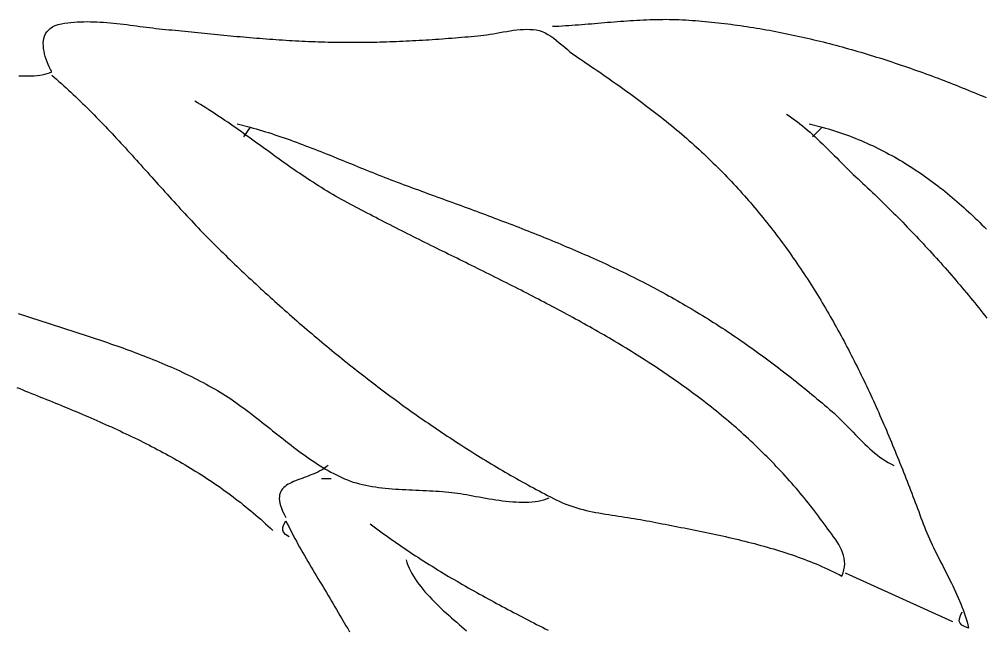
# Model space of a CAD drawing. Header units: millimetres. Extents: x 60 to 2307, y 40 to 1509.
# Drawn here: x 1654.1 to 1951.2, y 867.5 to 1055.1 of the extents above; entities that cross this region are included whole.
import ezdxf

# ---------------------------------------------------------------- set-up
doc = ezdxf.new("R2010")
doc.units = ezdxf.units.MM
doc.layers.add('0_0_0', color=3, linetype='Continuous')

msp = doc.modelspace()

# ---------------------------------------------------------------- linework, layer by layer
at = {"layer": '0_0_0'}
for points in [[(1818, 1053), (1819.0048, 1053.0459), (1820.0085, 1053.0972), (1821.0111, 1053.1534), (1822.0127, 1053.214), (1823.0133, 1053.2788), (1824.013, 1053.3473), (1825.0119, 1053.419), (1826.01, 1053.4937), (1827.0075, 1053.5709), (1828.0043, 1053.6501), (1829.0006, 1053.7311), (1829.9964, 1053.8134), (1830.9919, 1053.8966), (1831.987, 1053.9803), (1832.9818, 1054.0641), (1833.9764, 1054.1476), (1834.9709, 1054.2305), (1835.9654, 1054.3122), (1836.9599, 1054.3925), (1837.9544, 1054.4708), (1838.9492, 1054.5469), (1839.9441, 1054.6203), (1840.9394, 1054.6906), (1841.935, 1054.7575), (1842.9311, 1054.8204), (1843.9277, 1054.8791), (1844.9249, 1054.9331), (1845.9227, 1054.982), (1846.9212, 1055.0255), (1847.9206, 1055.0631), (1848.9208, 1055.0944), (1849.9219, 1055.119), (1850.924, 1055.1365), (1851.9272, 1055.1466), (1852.9316, 1055.1488), (1853.9371, 1055.1428), (1854.944, 1055.1281), (1855.9522, 1055.1043), (1856.9618, 1055.071), (1857.9729, 1055.0279), (1858.9856, 1054.9745), (1860, 1054.9105), (1860.9947, 1054.8399), (1861.9889, 1054.7646), (1862.9827, 1054.6845), (1863.9761, 1054.5997), (1864.9689, 1054.5102), (1865.9613, 1054.4161), (1866.9532, 1054.3173), (1867.9445, 1054.2139), (1868.9354, 1054.1059), (1869.9258, 1053.9934), (1870.9156, 1053.8764), (1871.9049, 1053.755), (1872.8936, 1053.629), (1873.8818, 1053.4987), (1874.8695, 1053.364), (1875.8566, 1053.2249), (1876.8432, 1053.0815), (1877.8291, 1052.9338), (1878.8145, 1052.7818), (1879.7993, 1052.6256), (1880.7835, 1052.4652), (1881.7671, 1052.3007), (1882.7501, 1052.132), (1883.7324, 1051.9591), (1884.7142, 1051.7823), (1885.6953, 1051.6013), (1886.6757, 1051.4164), (1887.6556, 1051.2274), (1888.6347, 1051.0345), (1889.6132, 1050.8377), (1890.5911, 1050.637), (1891.5682, 1050.4325), (1892.5447, 1050.2241), (1893.5205, 1050.0119), (1894.4956, 1049.7959), (1895.4699, 1049.5762), (1896.4436, 1049.3527), (1897.4166, 1049.1257), (1898.3888, 1048.8949), (1899.3603, 1048.6605), (1900.331, 1048.4226), (1901.301, 1048.1811), (1902.2702, 1047.9361), (1903.2387, 1047.6876), (1904.2064, 1047.4356), (1905.1733, 1047.1802), (1906.1394, 1046.9214), (1907.1047, 1046.6592), (1908.0693, 1046.3937), (1909.033, 1046.1248), (1909.9959, 1045.8527), (1910.958, 1045.5774), (1911.9193, 1045.2988), (1912.8797, 1045.017), (1913.8392, 1044.7321), (1914.798, 1044.4441), (1915.7558, 1044.153), (1916.7128, 1043.8588), (1917.6689, 1043.5616), (1918.6242, 1043.2613), (1919.5785, 1042.9581), (1920.532, 1042.652), (1921.4845, 1042.343), (1922.4361, 1042.031), (1923.3869, 1041.7163), (1924.3367, 1041.3987), (1925.2855, 1041.0783), (1926.2334, 1040.7552), (1927.1804, 1040.4293), (1928.1264, 1040.1008), (1929.0715, 1039.7696), (1930.0155, 1039.4358), (1930.9586, 1039.0993), (1931.9008, 1038.7603), (1932.8419, 1038.4188), (1933.782, 1038.0747), (1934.7211, 1037.7282), (1935.6592, 1037.3792), (1936.5963, 1037.0278), (1937.5324, 1036.674), (1938.4674, 1036.3179), (1939.4014, 1035.9594), (1940.3343, 1035.5987), (1941.2662, 1035.2356), (1942.197, 1034.8704), (1943.1267, 1034.5029), (1944.0554, 1034.1333), (1944.9829, 1033.7615), (1945.9094, 1033.3877), (1946.8348, 1033.0117), (1947.759, 1032.6337), (1948.6822, 1032.2537), (1949.6042, 1031.8717), (1950.5251, 1031.4877), (1951.4448, 1031.1019)], [(1653.9344, 1037.8216), (1654.916, 1037.7694), (1655.8776, 1037.7402), (1656.8172, 1037.7352), (1657.7331, 1037.7558), (1658.6236, 1037.8033), (1659.487, 1037.879), (1660.3216, 1037.9842), (1661.1255, 1038.1203), (1661.897, 1038.2886), (1662.6344, 1038.4904), (1663.336, 1038.7271), (1664, 1039), (1663.628, 1039.7323), (1663.2667, 1040.4938), (1662.9218, 1041.279), (1662.5988, 1042.0828), (1662.3035, 1042.8999), (1662.0415, 1043.7252), (1661.8185, 1044.5533), (1661.6401, 1045.3792), (1661.5121, 1046.1975), (1661.44, 1047.003), (1661.4296, 1047.7905), (1661.4865, 1048.5548), (1661.6164, 1049.2907), (1661.8249, 1049.9929), (1662.1178, 1050.6562), (1662.5006, 1051.2754), (1662.9791, 1051.8452), (1663.5589, 1052.3605), (1664.2457, 1052.816), (1665.0451, 1053.2065), (1665.9628, 1053.5268), (1667.0046, 1053.7716), (1667.9648, 1053.9359), (1668.9332, 1054.0747), (1669.909, 1054.189), (1670.8917, 1054.28), (1671.8808, 1054.3489), (1672.8756, 1054.3969), (1673.8758, 1054.425), (1674.8806, 1054.4345), (1675.8895, 1054.4265), (1676.902, 1054.4021), (1677.9176, 1054.3626), (1678.9355, 1054.309), (1679.9554, 1054.2426), (1680.9766, 1054.1645), (1681.9986, 1054.0759), (1683.0208, 1053.9779), (1684.0426, 1053.8716), (1685.0636, 1053.7583), (1686.0831, 1053.639), (1687.1005, 1053.5151), (1688.1154, 1053.3875), (1689.1272, 1053.2575), (1690.1353, 1053.1262), (1691.1391, 1052.9948), (1692.1381, 1052.8644), (1693.1318, 1052.7362), (1694.1195, 1052.6114), (1695.1007, 1052.4911), (1696.0749, 1052.3765), (1697.0415, 1052.2687), (1698, 1052.169), (1698.994, 1052.0694), (1699.9885, 1051.9694), (1700.9834, 1051.8692), (1701.9788, 1051.7688), (1702.9747, 1051.6682), (1703.9709, 1051.5675), (1704.9676, 1051.4668), (1705.9646, 1051.3662), (1706.962, 1051.2658), (1707.9598, 1051.1656), (1708.9579, 1051.0657), (1709.9563, 1050.9661), (1710.9551, 1050.867), (1711.9542, 1050.7685), (1712.9535, 1050.6705), (1713.9531, 1050.5732), (1714.953, 1050.4767), (1715.9532, 1050.381), (1716.9535, 1050.2861), (1717.9541, 1050.1923), (1718.9549, 1050.0994), (1719.9559, 1050.0077), (1720.957, 1049.9172), (1721.9584, 1049.828), (1722.9598, 1049.7401), (1723.9614, 1049.6536), (1724.9632, 1049.5686), (1725.965, 1049.4852), (1726.9669, 1049.4034), (1727.9689, 1049.3234), (1728.971, 1049.2451), (1729.9731, 1049.1686), (1730.9753, 1049.0942), (1731.9774, 1049.0217), (1732.9796, 1048.9513), (1733.9818, 1048.883), (1734.984, 1048.817), (1735.9861, 1048.7534), (1736.9882, 1048.692), (1737.9902, 1048.6332), (1738.9921, 1048.5769), (1739.994, 1048.5231), (1740.9957, 1048.4721), (1741.9973, 1048.4238), (1742.9988, 1048.3784), (1744.0002, 1048.3358), (1745.0014, 1048.2962), (1746.0024, 1048.2597), (1747.0032, 1048.2263), (1748.0039, 1048.1961), (1749.0043, 1048.1692), (1750.0045, 1048.1456), (1751.0044, 1048.1255), (1752.0041, 1048.1088), (1753.0035, 1048.0957), (1754.0026, 1048.0863), (1755.0014, 1048.0806), (1756, 1048.0787), (1756.9874, 1048.0802), (1757.977, 1048.0849), (1758.9685, 1048.0926), (1759.9618, 1048.1034), (1760.9569, 1048.1171), (1761.9536, 1048.1338), (1762.9518, 1048.1534), (1763.9514, 1048.1758), (1764.9523, 1048.2011), (1765.9543, 1048.2292), (1766.9574, 1048.26), (1767.9615, 1048.2935), (1768.9663, 1048.3297), (1769.9719, 1048.3685), (1770.9781, 1048.4099), (1771.9848, 1048.4538), (1772.9918, 1048.5003), (1773.9992, 1048.5492), (1775.0066, 1048.6005), (1776.0142, 1048.6543), (1777.0216, 1048.7104), (1778.0289, 1048.7688), (1779.0358, 1048.8294), (1780.0424, 1048.8923), (1781.0484, 1048.9574), (1782.0539, 1049.0246), (1783.0585, 1049.094), (1784.0623, 1049.1654), (1785.0651, 1049.2389), (1786.0669, 1049.3143), (1787.0674, 1049.3917), (1788.0667, 1049.471), (1789.0645, 1049.5522), (1790.0608, 1049.6352), (1791.0554, 1049.7201), (1792.0483, 1049.8066), (1793.0393, 1049.8949), (1794.0283, 1049.9849), (1795.0152, 1050.0765), (1796, 1050.1697), (1796.9189, 1050.2719), (1797.8661, 1050.402), (1798.8379, 1050.5545), (1799.8308, 1050.7237), (1800.8412, 1050.9039), (1801.8653, 1051.0894), (1802.8996, 1051.2747), (1803.9404, 1051.454), (1804.9842, 1051.6218), (1806.0272, 1051.7723), (1807.0659, 1051.9), (1808.0966, 1051.9992), (1809.1157, 1052.0641), (1810.1196, 1052.0893), (1811.1046, 1052.069), (1812.0672, 1051.9976), (1813.0037, 1051.8694), (1813.9105, 1051.6789), (1814.8327, 1051.3884), (1815.7418, 1050.9937), (1816.6383, 1050.5094), (1817.5225, 1049.9504), (1818.3949, 1049.3314), (1819.256, 1048.6674), (1820.1061, 1047.973), (1820.9456, 1047.2632), (1821.775, 1046.5528), (1822.5947, 1045.8565), (1823.4052, 1045.1891), (1824.2068, 1044.5656), (1825, 1044.0007), (1825.8445, 1043.4321), (1826.6882, 1042.8629), (1827.5309, 1042.293), (1828.3727, 1041.7224), (1829.2135, 1041.1509), (1830.0533, 1040.5785), (1830.892, 1040.005), (1831.7296, 1039.4304), (1832.5661, 1038.8546), (1833.4013, 1038.2775), (1834.2354, 1037.6989), (1835.0682, 1037.1189), (1835.8997, 1036.5373), (1836.7299, 1035.9541), (1837.5588, 1035.3691), (1838.3862, 1034.7822), (1839.2122, 1034.1934), (1840.0368, 1033.6026), (1840.8598, 1033.0096), (1841.6813, 1032.4145), (1842.5012, 1031.817), (1843.3195, 1031.2172), (1844.1362, 1030.6149), (1844.9512, 1030.01), (1845.7644, 1029.4024), (1846.5759, 1028.7922), (1847.3856, 1028.179), (1848.1934, 1027.563), (1848.9994, 1026.9439), (1849.8035, 1026.3217), (1850.6056, 1025.6963), (1851.4057, 1025.0676), (1852.2039, 1024.4356), (1853, 1023.8001), (1853.8077, 1023.149), (1854.6103, 1022.4952), (1855.4076, 1021.8387), (1856.1998, 1021.1793), (1856.9867, 1020.5172), (1857.7686, 1019.8524), (1858.5453, 1019.1848), (1859.317, 1018.5145), (1860.0837, 1017.8415), (1860.8453, 1017.1658), (1861.6019, 1016.4874), (1862.3536, 1015.8063), (1863.1004, 1015.1225), (1863.8423, 1014.4361), (1864.5793, 1013.747), (1865.3115, 1013.0553), (1866.0388, 1012.361), (1866.7614, 1011.6641), (1867.4793, 1010.9645), (1868.1924, 1010.2624), (1868.9009, 1009.5577), (1869.6046, 1008.8504), (1870.3038, 1008.1405), (1870.9983, 1007.4281), (1871.6883, 1006.7132), (1872.3737, 1005.9957), (1873.0547, 1005.2757), (1873.7311, 1004.5532), (1874.4031, 1003.8282), (1875.0706, 1003.1008), (1875.7338, 1002.3708), (1876.3926, 1001.6384), (1877.047, 1000.9035), (1877.6972, 1000.1662), (1878.343, 999.4265), (1878.9847, 998.6843), (1879.6221, 997.9397), (1880.2553, 997.1928), (1880.8843, 996.4434), (1881.5092, 995.6917), (1882.13, 994.9376), (1882.7468, 994.1811), (1883.3595, 993.4223), (1883.9682, 992.6612), (1884.5729, 991.8977), (1885.1736, 991.1319), (1885.7704, 990.3638), (1886.3633, 989.5935), (1886.9524, 988.8208), (1887.5376, 988.0459), (1888.119, 987.2687), (1888.6966, 986.4893), (1889.2704, 985.7077), (1889.8406, 984.9238), (1890.407, 984.1377), (1890.9698, 983.3494), (1891.529, 982.5589), (1892.0845, 981.7662), (1892.6365, 980.9713), (1893.1849, 980.1743), (1893.7298, 979.3751), (1894.2713, 978.5738), (1894.8092, 977.7704), (1895.3438, 976.9648), (1895.8749, 976.1572), (1896.4027, 975.3474), (1896.9271, 974.5356), (1897.4482, 973.7216), (1897.9661, 972.9057), (1898.4806, 972.0876), (1898.992, 971.2675), (1899.5002, 970.4454), (1900.0052, 969.6213), (1900.507, 968.7951), (1901.0058, 967.967), (1901.5015, 967.1369), (1901.9941, 966.3048), (1902.4837, 965.4707), (1902.9703, 964.6347), (1903.454, 963.7967), (1903.9348, 962.9568), (1904.4126, 962.1149), (1904.8876, 961.2712), (1905.3597, 960.4255), (1905.829, 959.578), (1906.2955, 958.7286), (1906.7593, 957.8773), (1907.2203, 957.0241), (1907.6787, 956.1691), (1908.1344, 955.3123), (1908.5874, 954.4536), (1909.0379, 953.5932), (1909.4857, 952.7309), (1909.931, 951.8668), (1910.3738, 951.0009), (1910.8141, 950.1333), (1911.252, 949.2639), (1911.6874, 948.3928), (1912.1204, 947.5199), (1912.551, 946.6453), (1912.9793, 945.7689), (1913.4053, 944.8909), (1913.829, 944.0111), (1914.2504, 943.1297), (1914.6696, 942.2466), (1915.0866, 941.3619), (1915.5015, 940.4754), (1915.9142, 939.5874), (1916.3248, 938.6977), (1916.7333, 937.8064), (1917.1398, 936.9135), (1917.5442, 936.0189), (1917.9467, 935.1228), (1918.3471, 934.2251), (1918.7457, 933.3259), (1919.1423, 932.4251), (1919.5371, 931.5227), (1919.93, 930.6188), (1920.3212, 929.7134), (1920.7105, 928.8065), (1921.0981, 927.898), (1921.4839, 926.9881), (1921.868, 926.0767), (1922.2505, 925.1638), (1922.6313, 924.2495), (1923.0106, 923.3337), (1923.3882, 922.4165), (1923.7643, 921.4978), (1924.1389, 920.5778), (1924.5119, 919.6563), (1924.8835, 918.7334), (1925.2537, 917.8092), (1925.6225, 916.8835), (1925.9899, 915.9566), (1926.3559, 915.0282), (1926.7206, 914.0986), (1927.084, 913.1676), (1927.4462, 912.2352), (1927.8072, 911.3016), (1928.1669, 910.3667), (1928.5255, 909.4305), (1928.8829, 908.493), (1929.2392, 907.5542), (1929.5945, 906.6142), (1929.9487, 905.673), (1930.3018, 904.7305), (1930.654, 903.7868), (1931.0052, 902.8419), (1931.3554, 901.8957), (1931.7048, 900.9484), (1932.0533, 900), (1932.3971, 899.0866), (1932.7574, 898.1745), (1933.1331, 897.2637), (1933.5228, 896.3538), (1933.9255, 895.4449), (1934.3398, 894.5367), (1934.7646, 893.6293), (1935.1986, 892.7224), (1935.6407, 891.8159), (1936.0896, 890.9098), (1936.5441, 890.0038), (1937.0031, 889.0979), (1937.4653, 888.192), (1937.9295, 887.2859), (1938.3944, 886.3794), (1938.859, 885.4726), (1939.322, 884.5652), (1939.7821, 883.6571), (1940.2382, 882.7483), (1940.689, 881.8385), (1941.1334, 880.9277), (1941.5701, 880.0158), (1941.998, 879.1026), (1942.4157, 878.188), (1942.8222, 877.2718), (1943.2161, 876.354), (1943.5964, 875.4345), (1943.9618, 874.5131), (1944.311, 873.5896), (1944.6429, 872.6641), (1944.9562, 871.7362), (1945.2498, 870.806), (1945.5224, 869.8733), (1945.7729, 868.938), (1946, 868), (1944.7827, 868.4507), (1943.918, 868.9223), (1943.3807, 869.4549), (1943.1454, 870.0888), (1943.187, 870.8641), (1943.4803, 871.8211), (1944, 873)], [(1664, 1038), (1664.7489, 1037.3587), (1665.4944, 1036.7125), (1666.2366, 1036.0614), (1666.9757, 1035.4056), (1667.7115, 1034.7451), (1668.4443, 1034.0802), (1669.1741, 1033.4108), (1669.901, 1032.7372), (1670.625, 1032.0594), (1671.3463, 1031.3776), (1672.0649, 1030.6919), (1672.7809, 1030.0024), (1673.4944, 1029.3091), (1674.2054, 1028.6123), (1674.914, 1027.9121), (1675.6204, 1027.2085), (1676.3245, 1026.5017), (1677.0264, 1025.7918), (1677.7263, 1025.079), (1678.4242, 1024.3632), (1679.1202, 1023.6447), (1679.8144, 1022.9236), (1680.5068, 1022.2), (1681.1975, 1021.4739), (1681.8866, 1020.7456), (1682.5742, 1020.0151), (1683.2603, 1019.2826), (1683.9451, 1018.5482), (1684.6285, 1017.8119), (1685.3108, 1017.0739), (1685.9919, 1016.3344), (1686.6719, 1015.5934), (1687.351, 1014.8511), (1688.0291, 1014.1075), (1688.7064, 1013.3629), (1689.3829, 1012.6172), (1690.0588, 1011.8707), (1690.7341, 1011.1234), (1691.4088, 1010.3755), (1692.0831, 1009.6271), (1692.757, 1008.8782), (1693.4306, 1008.1291), (1694.104, 1007.3798), (1694.7773, 1006.6305), (1695.4505, 1005.8812), (1696.1237, 1005.1321), (1696.797, 1004.3833), (1697.4705, 1003.6349), (1698.1442, 1002.887), (1698.8183, 1002.1398), (1699.4927, 1001.3934), (1700.1677, 1000.6479), (1700.8431, 999.9033), (1701.5192, 999.1599), (1702.1961, 998.4177), (1702.8737, 997.6769), (1703.5521, 996.9375), (1704.2315, 996.1998), (1704.912, 995.4637), (1705.5935, 994.7295), (1706.2762, 993.9972), (1706.9601, 993.2669), (1707.6454, 992.5389), (1708.332, 991.8131), (1709.0202, 991.0898), (1709.7099, 990.3689), (1710.4012, 989.6507), (1711.0943, 988.9353), (1711.7891, 988.2228), (1712.4858, 987.5132), (1713.1844, 986.8068), (1713.8851, 986.1036), (1714.5878, 985.4037), (1715.2928, 984.7074), (1716, 984.0146), (1716.706, 983.3269), (1717.4138, 982.64), (1718.1232, 981.9537), (1718.8343, 981.2681), (1719.547, 980.5833), (1720.2614, 979.8992), (1720.9775, 979.2159), (1721.6952, 978.5334), (1722.4145, 977.8517), (1723.1355, 977.1707), (1723.8581, 976.4907), (1724.5823, 975.8115), (1725.3081, 975.1331), (1726.0356, 974.4557), (1726.7646, 973.7792), (1727.4953, 973.1036), (1728.2276, 972.429), (1728.9614, 971.7553), (1729.6969, 971.0827), (1730.4339, 970.411), (1731.1726, 969.7404), (1731.9127, 969.0708), (1732.6545, 968.4023), (1733.3978, 967.7349), (1734.1427, 967.0685), (1734.8892, 966.4033), (1735.6372, 965.7393), (1736.3867, 965.0764), (1737.1378, 964.4146), (1737.8904, 963.7541), (1738.6445, 963.0948), (1739.4002, 962.4367), (1740.1574, 961.7799), (1740.9161, 961.1243), (1741.6763, 960.47), (1742.438, 959.8171), (1743.2012, 959.1654), (1743.9659, 958.5152), (1744.7321, 957.8662), (1745.4998, 957.2187), (1746.269, 956.5726), (1747.0396, 955.9278), (1747.8118, 955.2846), (1748.5853, 954.6428), (1749.3604, 954.0024), (1750.1369, 953.3636), (1750.9148, 952.7262), (1751.6942, 952.0904), (1752.4751, 951.4562), (1753.2573, 950.8235), (1754.041, 950.1924), (1754.8262, 949.563), (1755.6127, 948.9351), (1756.4007, 948.3089), (1757.19, 947.6844), (1757.9808, 947.0615), (1758.773, 946.4404), (1759.5666, 945.8209), (1760.3615, 945.2033), (1761.1579, 944.5873), (1761.9556, 943.9732), (1762.7547, 943.3608), (1763.5552, 942.7503), (1764.3571, 942.1415), (1765.1603, 941.5347), (1765.9648, 940.9297), (1766.7708, 940.3266), (1767.578, 939.7254), (1768.3866, 939.1261), (1769.1966, 938.5288), (1770.0078, 937.9334), (1770.8204, 937.3401), (1771.6344, 936.7487), (1772.4496, 936.1593), (1773.2661, 935.572), (1774.084, 934.9867), (1774.9031, 934.4036), (1775.7236, 933.8225), (1776.5453, 933.2435), (1777.3684, 932.6667), (1778.1927, 932.092), (1779.0183, 931.5194), (1779.8451, 930.9491), (1780.6733, 930.381), (1781.5027, 929.8151), (1782.3333, 929.2514), (1783.1652, 928.69), (1783.9984, 928.1309), (1784.8327, 927.5741), (1785.6684, 927.0196), (1786.5052, 926.4675), (1787.3433, 925.9177), (1788.1826, 925.3703), (1789.0231, 924.8253), (1789.8649, 924.2826), (1790.7078, 923.7425), (1791.552, 923.2047), (1792.3973, 922.6695), (1793.2438, 922.1367), (1794.0916, 921.6065), (1794.9405, 921.0787), (1795.7905, 920.5535), (1796.6418, 920.0309), (1797.4942, 919.5108), (1798.3478, 918.9934), (1799.2025, 918.4786), (1800.0584, 917.9664), (1800.9155, 917.4568), (1801.7737, 916.95), (1802.633, 916.4458), (1803.4934, 915.9444), (1804.355, 915.4456), (1805.2177, 914.9497), (1806.0815, 914.4565), (1806.9465, 913.9661), (1807.8125, 913.4785), (1808.6797, 912.9937), (1809.5479, 912.5117), (1810.4173, 912.0327), (1811.2877, 911.5565), (1812.1592, 911.0832), (1813.0318, 910.6128), (1813.9054, 910.1454), (1814.7802, 909.6809), (1815.656, 909.2194), (1816.5328, 908.7608), (1817.4107, 908.3053), (1818.2897, 907.8529), (1819.1697, 907.4035), (1820.037, 906.9796), (1820.919, 906.5817), (1821.8149, 906.2086), (1822.7236, 905.859), (1823.6443, 905.5315), (1824.5761, 905.2249), (1825.5181, 904.9379), (1826.4694, 904.6693), (1827.4291, 904.4177), (1828.3963, 904.182), (1829.37, 903.9607), (1830.3495, 903.7526), (1831.3338, 903.5565), (1832.3219, 903.371), (1833.3131, 903.195), (1834.3063, 903.027), (1835.3008, 902.8659), (1836.2955, 902.7103), (1837.2897, 902.559), (1838.2823, 902.4106), (1839.2726, 902.264), (1840.2595, 902.1178), (1841.2422, 901.9708), (1842.2198, 901.8216), (1843.1915, 901.6691), (1844.1562, 901.5118), (1845.1131, 901.3486), (1846.0613, 901.1781), (1847, 900.9992), (1847.9367, 900.8153), (1848.8777, 900.6315), (1849.8227, 900.4477), (1850.7716, 900.2636), (1851.7241, 900.0791), (1852.6802, 899.8941), (1853.6395, 899.7085), (1854.602, 899.522), (1855.5674, 899.3347), (1856.5356, 899.1462), (1857.5064, 898.9566), (1858.4796, 898.7657), (1859.4549, 898.5732), (1860.4323, 898.3791), (1861.4116, 898.1833), (1862.3925, 897.9856), (1863.3749, 897.7858), (1864.3585, 897.5839), (1865.3433, 897.3797), (1866.3291, 897.173), (1867.3156, 896.9637), (1868.3026, 896.7517), (1869.29, 896.5368), (1870.2776, 896.3189), (1871.2653, 896.0979), (1872.2528, 895.8736), (1873.2399, 895.6458), (1874.2265, 895.4145), (1875.2123, 895.1796), (1876.1973, 894.9407), (1877.1812, 894.6979), (1878.1638, 894.451), (1879.145, 894.1998), (1880.1246, 893.9443), (1881.1023, 893.6842), (1882.0781, 893.4194), (1883.0516, 893.1499), (1884.0228, 892.8754), (1884.9915, 892.5958), (1885.9574, 892.3109), (1886.9204, 892.0208), (1887.8804, 891.7251), (1888.837, 891.4238), (1889.7902, 891.1167), (1890.7397, 890.8037), (1891.6854, 890.4846), (1892.6271, 890.1593), (1893.5647, 889.8278), (1894.4978, 889.4897), (1895.4264, 889.145), (1896.3502, 888.7936), (1897.2691, 888.4353), (1898.183, 888.07), (1899.0915, 887.6975), (1899.9945, 887.3177), (1900.8919, 886.9305), (1901.7835, 886.5357), (1902.669, 886.1332), (1903.5483, 885.7228), (1904.4213, 885.3044), (1905.2877, 884.8779), (1906.1473, 884.4431), (1907, 884), (1907.3976, 884.9511), (1907.6748, 885.8849), (1907.8396, 886.8022), (1907.8996, 887.7041), (1907.8627, 888.5913), (1907.7369, 889.4649), (1907.5299, 890.3257), (1907.2496, 891.1748), (1906.9038, 892.0129), (1906.5004, 892.8412), (1906.0472, 893.6603), (1905.5521, 894.4714), (1905.023, 895.2753), (1904.4675, 896.073), (1903.8937, 896.8653), (1903.3094, 897.6532), (1902.7223, 898.4377), (1902.1404, 899.2196), (1901.5716, 900), (1900.9865, 900.8095), (1900.3961, 901.6156), (1899.8003, 902.4182), (1899.1994, 903.2173), (1898.5933, 904.0129), (1897.9821, 904.805), (1897.3658, 905.5935), (1896.7445, 906.3784), (1896.1183, 907.1598), (1895.4872, 907.9376), (1894.8513, 908.7117), (1894.2106, 909.4822), (1893.5652, 910.249), (1892.9151, 911.0122), (1892.2605, 911.7717), (1891.6013, 912.5274), (1890.9376, 913.2794), (1890.2695, 914.0277), (1889.597, 914.7722), (1888.9203, 915.513), (1888.2392, 916.2499), (1887.554, 916.983), (1886.8647, 917.7123), (1886.1712, 918.4377), (1885.4738, 919.1592), (1884.7723, 919.8769), (1884.067, 920.5906), (1883.3578, 921.3004), (1882.6449, 922.0063), (1881.9282, 922.7082), (1881.2078, 923.4061), (1880.4838, 924.1), (1879.7562, 924.7899), (1879.0252, 925.4758), (1878.2906, 926.1576), (1877.5527, 926.8354), (1876.8115, 927.509), (1876.067, 928.1786), (1875.3193, 928.844), (1874.5684, 929.5053), (1873.8144, 930.1624), (1873.0574, 930.8153), (1872.2974, 931.4641), (1871.5344, 932.1086), (1870.7686, 932.7489), (1870, 933.385), (1869.2248, 934.02), (1868.4471, 934.651), (1867.6668, 935.2781), (1866.8839, 935.9013), (1866.0986, 936.5206), (1865.3108, 937.136), (1864.5205, 937.7477), (1863.7278, 938.3556), (1862.9326, 938.9598), (1862.1352, 939.5604), (1861.3353, 940.1573), (1860.5332, 940.7507), (1859.7288, 941.3405), (1858.9221, 941.9269), (1858.1132, 942.5097), (1857.3021, 943.0892), (1856.4888, 943.6653), (1855.6733, 944.2381), (1854.8558, 944.8076), (1854.0361, 945.3738), (1853.2144, 945.9369), (1852.3907, 946.4968), (1851.565, 947.0535), (1850.7372, 947.6072), (1849.9076, 948.1579), (1849.076, 948.7056), (1848.2425, 949.2503), (1847.4071, 949.7921), (1846.5699, 950.3311), (1845.7309, 950.8672), (1844.8901, 951.4005), (1844.0476, 951.9311), (1843.2033, 952.4591), (1842.3574, 952.9843), (1841.5097, 953.507), (1840.6605, 954.027), (1839.8096, 954.5446), (1838.9571, 955.0596), (1838.1031, 955.5723), (1837.2475, 956.0825), (1836.3905, 956.5903), (1835.5319, 957.0958), (1834.6719, 957.5991), (1833.8105, 958.1001), (1832.9477, 958.5989), (1832.0836, 959.0956), (1831.2181, 959.5902), (1830.3513, 960.0827), (1829.4833, 960.5731), (1828.614, 961.0616), (1827.7434, 961.5482), (1826.8717, 962.0328), (1825.9988, 962.5156), (1825.1248, 962.9966), (1824.2496, 963.4758), (1823.3734, 963.9532), (1822.4961, 964.429), (1821.6178, 964.9031), (1820.7385, 965.3757), (1819.8583, 965.8466), (1818.9771, 966.3161), (1818.0949, 966.784), (1817.2119, 967.2505), (1816.3281, 967.7157), (1815.4434, 968.1794), (1814.5579, 968.6419), (1813.6716, 969.1031), (1812.7846, 969.563), (1811.8969, 970.0218), (1811.0085, 970.4794), (1810.1194, 970.936), (1809.2297, 971.3914), (1808.3394, 971.8459), (1807.4485, 972.2994), (1806.5571, 972.7519), (1805.6651, 973.2035), (1804.7726, 973.6543), (1803.8797, 974.1043), (1802.9864, 974.5535), (1802.0926, 975.002), (1801.1985, 975.4499), (1800.304, 975.897), (1799.4092, 976.3436), (1798.5141, 976.7896), (1797.6187, 977.2351), (1796.7231, 977.6802), (1795.8272, 978.1248), (1794.9312, 978.569), (1794.035, 979.0128), (1793.1387, 979.4564), (1792.2423, 979.8997), (1791.3458, 980.3428), (1790.4493, 980.7857), (1789.5528, 981.2284), (1788.6563, 981.6711), (1787.7598, 982.1137), (1786.8634, 982.5563), (1785.967, 982.999), (1785.0708, 983.4417), (1784.1748, 983.8845), (1783.2789, 984.3275), (1782.3833, 984.7707), (1781.4879, 985.2141), (1780.5927, 985.6578), (1779.6979, 986.1018), (1778.8033, 986.5462), (1777.9091, 986.991), (1777.0153, 987.4363), (1776.1219, 987.882), (1775.2289, 988.3283), (1774.3364, 988.7751), (1773.4444, 989.2226), (1772.5528, 989.6708), (1771.6619, 990.1196), (1770.7715, 990.5692), (1769.8817, 991.0196), (1768.9925, 991.4707), (1768.104, 991.9228), (1767.2162, 992.3758), (1766.329, 992.8297), (1765.4427, 993.2847), (1764.5571, 993.7406), (1763.6723, 994.1977), (1762.7883, 994.6559), (1761.9051, 995.1152), (1761.0229, 995.5757), (1760.1415, 996.0375), (1759.2611, 996.5006), (1758.3817, 996.965), (1757.5032, 997.4308), (1756.6258, 997.898), (1755.7494, 998.3667), (1754.8741, 998.8368), (1754, 999.3086), (1753.0986, 999.8009), (1752.2032, 1000.2997), (1751.3135, 1000.8046), (1750.4293, 1001.3155), (1749.5504, 1001.832), (1748.6766, 1002.3541), (1747.8077, 1002.8815), (1746.9436, 1003.4139), (1746.0839, 1003.9511), (1745.2286, 1004.493), (1744.3774, 1005.0392), (1743.5301, 1005.5895), (1742.6866, 1006.1438), (1741.8465, 1006.7018), (1741.0098, 1007.2633), (1740.1763, 1007.828), (1739.3456, 1008.3958), (1738.5177, 1008.9663), (1737.6923, 1009.5395), (1736.8693, 1010.115), (1736.0484, 1010.6926), (1735.2295, 1011.2721), (1734.4123, 1011.8534), (1733.5966, 1012.436), (1732.7823, 1013.02), (1731.9692, 1013.6049), (1731.157, 1014.1906), (1730.3456, 1014.7769), (1729.5347, 1015.3635), (1728.7242, 1015.9503), (1727.9138, 1016.5369), (1727.1035, 1017.1232), (1726.2928, 1017.7089), (1725.4818, 1018.2939), (1724.6701, 1018.8778), (1723.8576, 1019.4605), (1723.0441, 1020.0418), (1722.2293, 1020.6214), (1721.4132, 1021.199), (1720.5954, 1021.7746), (1719.7758, 1022.3478), (1718.9542, 1022.9184), (1718.1303, 1023.4862), (1717.3041, 1024.051), (1716.4753, 1024.6126), (1715.6436, 1025.1706), (1714.809, 1025.725), (1713.9711, 1026.2755), (1713.1299, 1026.8218), (1712.285, 1027.3637), (1711.4364, 1027.901), (1710.5838, 1028.4336), (1709.7269, 1028.961), (1708.8657, 1029.4832), (1708, 1030)], [(1890, 1026), (1890.838, 1025.4496), (1891.6664, 1024.8798), (1892.4856, 1024.2917), (1893.296, 1023.6863), (1894.0982, 1023.0648), (1894.8924, 1022.4281), (1895.6792, 1021.7774), (1896.459, 1021.1138), (1897.2322, 1020.4382), (1897.9994, 1019.7519), (1898.7608, 1019.0558), (1899.5171, 1018.351), (1900.2685, 1017.6387), (1901.0156, 1016.9199), (1901.7588, 1016.1957), (1902.4985, 1015.467), (1903.2351, 1014.7352), (1903.9692, 1014.0011), (1904.7012, 1013.2659), (1905.4314, 1012.5306), (1906.1604, 1011.7964), (1906.8886, 1011.0643), (1907.6164, 1010.3353), (1908.3443, 1009.6106), (1909.0726, 1008.8913), (1909.8019, 1008.1783), (1910.5326, 1007.4728), (1911.2652, 1006.7759), (1912, 1006.0887), (1912.7393, 1005.4018), (1913.4768, 1004.7133), (1914.2126, 1004.023), (1914.9465, 1003.3309), (1915.6787, 1002.6371), (1916.409, 1001.9415), (1917.1375, 1001.2442), (1917.8642, 1000.5451), (1918.589, 999.8442), (1919.312, 999.1416), (1920.0331, 998.4372), (1920.7523, 997.731), (1921.4697, 997.023), (1922.1851, 996.3132), (1922.8987, 995.6017), (1923.6103, 994.8884), (1924.3201, 994.1732), (1925.0279, 993.4563), (1925.7337, 992.7376), (1926.4376, 992.0171), (1927.1396, 991.2947), (1927.8395, 990.5706), (1928.5375, 989.8446), (1929.2336, 989.1169), (1929.9276, 988.3873), (1930.6196, 987.6558), (1931.3096, 986.9226), (1931.9975, 986.1875), (1932.6835, 985.4506), (1933.3673, 984.7118), (1934.0492, 983.9713), (1934.7289, 983.2288), (1935.4066, 982.4845), (1936.0822, 981.7384), (1936.7558, 980.9904), (1937.4272, 980.2406), (1938.0965, 979.4889), (1938.7637, 978.7353), (1939.4287, 977.9799), (1940.0916, 977.2226), (1940.7524, 976.4634), (1941.411, 975.7024), (1942.0674, 974.9394), (1942.7217, 974.1746), (1943.3737, 973.4079), (1944.0236, 972.6393), (1944.6713, 971.8688), (1945.3167, 971.0965), (1945.9599, 970.3222), (1946.6009, 969.546), (1947.2396, 968.7679), (1947.8761, 967.9879), (1948.5103, 967.206), (1949.1423, 966.4222), (1949.7719, 965.6364), (1950.3993, 964.8488), (1951.0244, 964.0592), (1951.6471, 963.2676)], [(1721, 1023), (1725, 1022), (1723, 1019)], [(1897, 1023), (1901, 1022), (1898, 1019)], [(1725, 1022), (1725.9542, 1021.7351), (1726.9078, 1021.4629), (1727.8607, 1021.1837), (1728.813, 1020.8975), (1729.7646, 1020.6048), (1730.7156, 1020.3056), (1731.666, 1020.0003), (1732.6157, 1019.689), (1733.5649, 1019.3721), (1734.5134, 1019.0498), (1735.4614, 1018.7222), (1736.4088, 1018.3896), (1737.3556, 1018.0523), (1738.3018, 1017.7105), (1739.2475, 1017.3645), (1740.1926, 1017.0144), (1741.1373, 1016.6605), (1742.0813, 1016.303), (1743.0249, 1015.9422), (1743.968, 1015.5784), (1744.9105, 1015.2116), (1745.8526, 1014.8423), (1746.7942, 1014.4706), (1747.7353, 1014.0967), (1748.676, 1013.7209), (1749.6162, 1013.3435), (1750.5559, 1012.9646), (1751.4952, 1012.5845), (1752.4341, 1012.2034), (1753.3726, 1011.8216), (1754.3107, 1011.4393), (1755.2483, 1011.0568), (1756.1856, 1010.6742), (1757.1225, 1010.2919), (1758.059, 1009.91), (1758.9952, 1009.5288), (1759.931, 1009.1485), (1760.8664, 1008.7693), (1761.8016, 1008.3916), (1762.7363, 1008.0155), (1763.6708, 1007.6412), (1764.605, 1007.2691), (1765.5388, 1006.8993), (1766.4724, 1006.532), (1767.4057, 1006.1676), (1768.3387, 1005.8062), (1769.2714, 1005.4481), (1770.2039, 1005.0935), (1771.1362, 1004.7426), (1772.0682, 1004.3958), (1773, 1004.0532), (1773.9427, 1003.7088), (1774.8852, 1003.3649), (1775.8274, 1003.0212), (1776.7695, 1002.6778), (1777.7113, 1002.3347), (1778.6528, 1001.9917), (1779.594, 1001.6489), (1780.535, 1001.3061), (1781.4757, 1000.9635), (1782.416, 1000.6208), (1783.356, 1000.278), (1784.2957, 999.9352), (1785.235, 999.5922), (1786.174, 999.2491), (1787.1126, 998.9057), (1788.0508, 998.5621), (1788.9886, 998.2181), (1789.9259, 997.8738), (1790.8629, 997.5291), (1791.7994, 997.1839), (1792.7354, 996.8382), (1793.671, 996.492), (1794.606, 996.1452), (1795.5406, 995.7978), (1796.4747, 995.4497), (1797.4083, 995.1008), (1798.3413, 994.7512), (1799.2738, 994.4008), (1800.2057, 994.0496), (1801.1371, 993.6974), (1802.0678, 993.3443), (1802.998, 992.9902), (1803.9276, 992.635), (1804.8565, 992.2788), (1805.7848, 991.9214), (1806.7125, 991.5629), (1807.6394, 991.2031), (1808.5658, 990.8421), (1809.4914, 990.4797), (1810.4163, 990.1161), (1811.3405, 989.751), (1812.264, 989.3844), (1813.1867, 989.0164), (1814.1087, 988.6469), (1815.03, 988.2757), (1815.9504, 987.9029), (1816.8701, 987.5285), (1817.7889, 987.1524), (1818.707, 986.7744), (1819.6242, 986.3947), (1820.5405, 986.0131), (1821.456, 985.6297), (1822.3707, 985.2443), (1823.2845, 984.8569), (1824.1973, 984.4674), (1825.1093, 984.0759), (1826.0203, 983.6823), (1826.9304, 983.2865), (1827.8396, 982.8885), (1828.7478, 982.4882), (1829.655, 982.0856), (1830.5613, 981.6807), (1831.4665, 981.2734), (1832.3708, 980.8636), (1833.274, 980.4513), (1834.1762, 980.0366), (1835.0773, 979.6192), (1835.9774, 979.1993), (1836.8764, 978.7766), (1837.7743, 978.3513), (1838.6711, 977.9232), (1839.5668, 977.4923), (1840.4613, 977.0585), (1841.3548, 976.6219), (1842.2471, 976.1823), (1843.1382, 975.7398), (1844.0281, 975.2942), (1844.9169, 974.8455), (1845.8044, 974.3938), (1846.6907, 973.9388), (1847.5758, 973.4807), (1848.4597, 973.0193), (1849.3423, 972.5546), (1850.2236, 972.0866), (1851.1037, 971.6151), (1851.9825, 971.1403), (1852.8599, 970.662), (1853.7361, 970.1801), (1854.6109, 969.6947), (1855.4843, 969.2056), (1856.3564, 968.7129), (1857.2272, 968.2165), (1858.0965, 967.7164), (1858.9645, 967.2124), (1859.831, 966.7046), (1860.6961, 966.193), (1861.5598, 965.6774), (1862.422, 965.1578), (1863.2828, 964.6342), (1864.1421, 964.1065), (1865, 963.5748), (1865.8616, 963.0358), (1866.7208, 962.4938), (1867.5778, 961.9488), (1868.4324, 961.4007), (1869.2847, 960.8497), (1870.1348, 960.2956), (1870.9826, 959.7387), (1871.8281, 959.1787), (1872.6714, 958.6158), (1873.5126, 958.0501), (1874.3515, 957.4814), (1875.1882, 956.9099), (1876.0228, 956.3355), (1876.8552, 955.7583), (1877.6855, 955.1782), (1878.5137, 954.5954), (1879.3398, 954.0098), (1880.1638, 953.4214), (1880.9858, 952.8302), (1881.8057, 952.2364), (1882.6236, 951.6398), (1883.4394, 951.0406), (1884.2533, 950.4386), (1885.0652, 949.8341), (1885.8751, 949.2268), (1886.6831, 948.617), (1887.4892, 948.0045), (1888.2933, 947.3895), (1889.0955, 946.7719), (1889.8959, 946.1518), (1890.6944, 945.5291), (1891.4911, 944.904), (1892.2859, 944.2763), (1893.0789, 943.6462), (1893.8701, 943.0136), (1894.6595, 942.3786), (1895.4472, 941.7411), (1896.2331, 941.1013), (1897.0173, 940.459), (1897.7998, 939.8145), (1898.5806, 939.1675), (1899.3597, 938.5182), (1900.1371, 937.8667), (1900.9129, 937.2128), (1901.6871, 936.5566), (1902.4596, 935.8982), (1903.2306, 935.2376), (1904, 934.5748), (1904.7418, 933.9194), (1905.4758, 933.2442), (1906.2032, 932.5516), (1906.9252, 931.8441), (1907.643, 931.1244), (1908.3579, 930.3947), (1909.071, 929.6578), (1909.7837, 928.916), (1910.497, 928.1719), (1911.2123, 927.428), (1911.9307, 926.6869), (1912.6534, 925.9509), (1913.3817, 925.2227), (1914.1169, 924.5047), (1914.86, 923.7995), (1915.6124, 923.1095), (1916.3752, 922.4372), (1917.1497, 921.7853), (1917.937, 921.1561), (1918.7385, 920.5522), (1919.5553, 919.9761), (1920.3886, 919.4304), (1921.2397, 918.9174), (1922.1097, 918.4398), (1923, 918)], [(1901, 1022), (1901.9502, 1021.7347), (1902.8948, 1021.4605), (1903.8339, 1021.1772), (1904.7674, 1020.885), (1905.6955, 1020.584), (1906.6182, 1020.2743), (1907.5354, 1019.9559), (1908.4473, 1019.6289), (1909.3538, 1019.2933), (1910.2551, 1018.9494), (1911.1511, 1018.597), (1912.042, 1018.2364), (1912.9276, 1017.8675), (1913.8081, 1017.4906), (1914.6836, 1017.1055), (1915.5539, 1016.7125), (1916.4193, 1016.3116), (1917.2796, 1015.9029), (1918.1351, 1015.4864), (1918.9856, 1015.0622), (1919.8312, 1014.6304), (1920.6721, 1014.1912), (1921.5081, 1013.7444), (1922.3394, 1013.2904), (1923.1659, 1012.829), (1923.9878, 1012.3604), (1924.8051, 1011.8847), (1925.6178, 1011.4019), (1926.4258, 1010.9122), (1927.2294, 1010.4155), (1928.0285, 1009.912), (1928.8232, 1009.4018), (1929.6134, 1008.8849), (1930.3993, 1008.3614), (1931.1808, 1007.8314), (1931.958, 1007.2949), (1932.731, 1006.7521), (1933.4998, 1006.203), (1934.2643, 1005.6477), (1935.0248, 1005.0862), (1935.7811, 1004.5187), (1936.5334, 1003.9452), (1937.2816, 1003.3658), (1938.0259, 1002.7806), (1938.7662, 1002.1897), (1939.5026, 1001.5931), (1940.2351, 1000.9908), (1940.9638, 1000.3831), (1941.6887, 999.7699), (1942.4098, 999.1514), (1943.1272, 998.5275), (1943.8409, 997.8985), (1944.551, 997.2643), (1945.2574, 996.6251), (1945.9603, 995.9809), (1946.6597, 995.3318), (1947.3555, 994.6779), (1948.0479, 994.0192), (1948.7369, 993.3559), (1949.4225, 992.6879), (1950.1048, 992.0155), (1950.7837, 991.3386), (1951.4594, 990.6574)], [(1653.6984, 964.7193), (1654.649, 964.3995), (1655.5997, 964.0819), (1656.5506, 963.7663), (1657.5016, 963.4525), (1658.4526, 963.1404), (1659.4036, 962.8298), (1660.3545, 962.5206), (1661.3054, 962.2126), (1662.2561, 961.9057), (1663.2067, 961.5996), (1664.1571, 961.2942), (1665.1073, 960.9895), (1666.0572, 960.6851), (1667.0067, 960.381), (1667.956, 960.077), (1668.9048, 959.773), (1669.8532, 959.4687), (1670.8012, 959.164), (1671.7486, 958.8588), (1672.6955, 958.5529), (1673.6418, 958.2462), (1674.5875, 957.9384), (1675.5326, 957.6295), (1676.4769, 957.3192), (1677.4205, 957.0075), (1678.3633, 956.6941), (1679.3054, 956.3789), (1680.2465, 956.0617), (1681.1868, 955.7424), (1682.1262, 955.4209), (1683.0645, 955.0969), (1684.0019, 954.7702), (1684.9383, 954.4409), (1685.8735, 954.1086), (1686.8077, 953.7733), (1687.7406, 953.4347), (1688.6724, 953.0927), (1689.603, 952.7472), (1690.5322, 952.3979), (1691.4602, 952.0448), (1692.3868, 951.6877), (1693.312, 951.3264), (1694.2358, 950.9608), (1695.1581, 950.5906), (1696.0789, 950.2158), (1696.9982, 949.8362), (1697.9159, 949.4516), (1698.8319, 949.0619), (1699.7463, 948.6669), (1700.659, 948.2664), (1701.57, 947.8603), (1702.4792, 947.4485), (1703.3866, 947.0307), (1704.2921, 946.6069), (1705.1958, 946.1768), (1706.0975, 945.7403), (1706.9972, 945.2972), (1707.8949, 944.8474), (1708.7906, 944.3908), (1709.6842, 943.9271), (1710.5757, 943.4562), (1711.465, 942.978), (1712.3522, 942.4922), (1713.237, 941.9988), (1714.1197, 941.4976), (1715, 940.9884), (1715.814, 940.505), (1716.6268, 940.0065), (1717.4386, 939.4937), (1718.2494, 938.9674), (1719.0593, 938.4284), (1719.8683, 937.8772), (1720.6765, 937.3148), (1721.4841, 936.7419), (1722.291, 936.1592), (1723.0974, 935.5676), (1723.9033, 934.9676), (1724.7088, 934.3602), (1725.514, 933.746), (1726.319, 933.1258), (1727.1238, 932.5005), (1727.9285, 931.8706), (1728.7332, 931.237), (1729.538, 930.6005), (1730.3429, 929.9618), (1731.148, 929.3216), (1731.9535, 928.6807), (1732.7593, 928.0399), (1733.5655, 927.3999), (1734.3723, 926.7615), (1735.1796, 926.1254), (1735.9877, 925.4924), (1736.7964, 924.8632), (1737.6061, 924.2387), (1738.4166, 923.6195), (1739.2281, 923.0064), (1740.0406, 922.4002), (1740.8543, 921.8016), (1741.6692, 921.2114), (1742.4854, 920.6303), (1743.3029, 920.0591), (1744.1219, 919.4986), (1744.9424, 918.9495), (1745.7644, 918.4125), (1746.5882, 917.8885), (1747.4137, 917.3781), (1748.241, 916.8822), (1749.0702, 916.4014), (1749.9013, 915.9366), (1750.7345, 915.4885), (1751.5699, 915.0578), (1752.4074, 914.6453), (1753.2472, 914.2518), (1754.0894, 913.8781), (1754.9645, 913.519), (1755.8583, 913.1876), (1756.7695, 912.8825), (1757.6971, 912.6024), (1758.6402, 912.3462), (1759.5976, 912.1124), (1760.5684, 911.9), (1761.5514, 911.7075), (1762.5456, 911.5338), (1763.5501, 911.3775), (1764.5637, 911.2374), (1765.5854, 911.1123), (1766.6141, 911.0008), (1767.6489, 910.9018), (1768.6886, 910.8138), (1769.7322, 910.7358), (1770.7788, 910.6663), (1771.8272, 910.6042), (1772.8763, 910.5481), (1773.9253, 910.4969), (1774.9729, 910.4492), (1776.0182, 910.4038), (1777.0601, 910.3594), (1778.0976, 910.3147), (1779.1297, 910.2685), (1780.1552, 910.2196), (1781.1732, 910.1665), (1782.1826, 910.1082), (1783.1823, 910.0433), (1784.1714, 909.9705), (1785.1487, 909.8886), (1786.1133, 909.7963), (1787.064, 909.6924), (1788, 909.5756), (1788.8562, 909.455), (1789.7385, 909.3194), (1790.6447, 909.1709), (1791.5729, 909.0117), (1792.5212, 908.8437), (1793.4876, 908.6691), (1794.4702, 908.4901), (1795.4668, 908.3088), (1796.4757, 908.1272), (1797.4948, 907.9474), (1798.5222, 907.7717), (1799.5559, 907.6021), (1800.5939, 907.4406), (1801.6343, 907.2895), (1802.6751, 907.1509), (1803.7144, 907.0268), (1804.7501, 906.9193), (1805.7804, 906.8306), (1806.8032, 906.7628), (1807.8165, 906.7181), (1808.8185, 906.6984), (1809.8071, 906.7059), (1810.7805, 906.7428), (1811.7365, 906.8112), (1812.6733, 906.9131), (1813.5889, 907.0506), (1814.4814, 907.226), (1815.3486, 907.4413), (1816.1888, 907.6985), (1817, 908)], [(1653.2445, 941.9753), (1654.163, 941.6075), (1655.0813, 941.2397), (1655.9995, 940.8719), (1656.9175, 940.504), (1657.8352, 940.1358), (1658.7526, 939.7674), (1659.6697, 939.3985), (1660.5864, 939.0292), (1661.5027, 938.6594), (1662.4186, 938.2889), (1663.3339, 937.9177), (1664.2487, 937.5458), (1665.1629, 937.173), (1666.0765, 936.7992), (1666.9894, 936.4244), (1667.9016, 936.0484), (1668.813, 935.6713), (1669.7237, 935.2929), (1670.6335, 934.9131), (1671.5424, 934.5319), (1672.4505, 934.1492), (1673.3575, 933.7649), (1674.2636, 933.3789), (1675.1687, 932.9911), (1676.0726, 932.6014), (1676.9754, 932.2099), (1677.8771, 931.8163), (1678.7775, 931.4206), (1679.6767, 931.0228), (1680.5747, 930.6226), (1681.4712, 930.2202), (1682.3665, 929.8153), (1683.2603, 929.4079), (1684.1526, 928.998), (1685.0435, 928.5853), (1685.9328, 928.17), (1686.8205, 927.7517), (1687.7066, 927.3306), (1688.591, 926.9065), (1689.4738, 926.4793), (1690.3548, 926.049), (1691.234, 925.6154), (1692.1114, 925.1785), (1692.9869, 924.7381), (1693.8605, 924.2943), (1694.7321, 923.847), (1695.6018, 923.396), (1696.4694, 922.9412), (1697.3349, 922.4827), (1698.1983, 922.0202), (1699.0596, 921.5538), (1699.9187, 921.0833), (1700.7755, 920.6087), (1701.63, 920.1299), (1702.4822, 919.6467), (1703.3321, 919.1592), (1704.1795, 918.6672), (1705.0245, 918.1707), (1705.867, 917.6695), (1706.7069, 917.1637), (1707.5443, 916.653), (1708.3791, 916.1375), (1709.2112, 915.617), (1710.0406, 915.0915), (1710.8672, 914.5608), (1711.6911, 914.025), (1712.5122, 913.4838), (1713.3304, 912.9373), (1714.1457, 912.3854), (1714.958, 911.8279), (1715.7674, 911.2649), (1716.5737, 910.6961), (1717.377, 910.1216), (1718.1771, 909.5412), (1718.9741, 908.9548), (1719.7679, 908.3625), (1720.5584, 907.7641), (1721.3457, 907.1594), (1722.1296, 906.5485), (1722.9102, 905.9313), (1723.6874, 905.3077), (1724.4611, 904.6775), (1725.2314, 904.0407), (1725.9981, 903.3973), (1726.7613, 902.7471), (1727.5208, 902.0901), (1728.2767, 901.4262), (1729.0289, 900.7553), (1729.7774, 900.0773), (1730.5221, 899.3921), (1731.2629, 898.6997), (1732, 898)], [(1749, 918), (1748.4075, 917.5291), (1747.7902, 917.0934), (1747.1513, 916.6901), (1746.4943, 916.3161), (1745.8224, 915.9684), (1745.1391, 915.644), (1744.4477, 915.3401), (1743.7515, 915.0535), (1743.054, 914.7814), (1742.3585, 914.5207), (1741.6684, 914.2684), (1740.987, 914.0216), (1740.3177, 913.7774), (1739.6638, 913.5327), (1739.0288, 913.2845), (1738.416, 913.0299), (1737.8287, 912.7658), (1737.2703, 912.4894), (1736.7442, 912.1976), (1736.2538, 911.8875), (1735.8024, 911.5561), (1735.3933, 911.2003), (1735.03, 910.8173), (1734.7158, 910.404), (1734.454, 909.9575), (1734.2481, 909.4747), (1734.1014, 908.9528), (1734.0173, 908.3886), (1733.999, 907.7794), (1734.0501, 907.122), (1734.1738, 906.4134), (1734.3735, 905.6508), (1734.6527, 904.8312), (1735.0145, 903.9514), (1735.4625, 903.0087), (1736, 902)], [(1747, 914), (1750, 914)], [(1737, 896), (1735.9451, 896.7595), (1735.3099, 897.4334), (1735.0461, 898.108), (1735.1053, 898.8697), (1735.4394, 899.8049), (1736, 901), (1736.4418, 900.0845), (1736.8915, 899.1735), (1737.3486, 898.2666), (1737.8129, 897.3637), (1738.2839, 896.4645), (1738.7612, 895.5687), (1739.2444, 894.6763), (1739.7332, 893.7869), (1740.2272, 892.9003), (1740.7259, 892.0163), (1741.2291, 891.1347), (1741.7363, 890.2552), (1742.2472, 889.3777), (1742.7613, 888.5019), (1743.2783, 887.6275), (1743.7977, 886.7544), (1744.3193, 885.8824), (1744.8426, 885.0112), (1745.3673, 884.1405), (1745.8929, 883.2702), (1746.4191, 882.4001), (1746.9455, 881.5299), (1747.4717, 880.6594), (1747.9973, 879.7884), (1748.522, 878.9166), (1749.0454, 878.0438), (1749.567, 877.1699), (1750.0865, 876.2945), (1750.6035, 875.4175), (1751.1177, 874.5386), (1751.6286, 873.6576), (1752.1359, 872.7743), (1752.6391, 871.8885), (1753.138, 871), (1753.53, 870.3253), (1753.9956, 869.5586), (1754.5123, 868.7146), (1755.0579, 867.8086), (1755.6101, 866.8554)], [(1762, 900), (1762.8029, 899.3913), (1763.6081, 898.7869), (1764.4156, 898.1867), (1765.2252, 897.5908), (1766.037, 896.999), (1766.8509, 896.4113), (1767.6669, 895.8275), (1768.485, 895.2478), (1769.3051, 894.6719), (1770.1273, 894.0999), (1770.9514, 893.5317), (1771.7775, 892.9672), (1772.6054, 892.4064), (1773.4353, 891.8492), (1774.2671, 891.2956), (1775.1006, 890.7454), (1775.936, 890.1987), (1776.7732, 889.6554), (1777.6121, 889.1154), (1778.4527, 888.5787), (1779.2949, 888.0452), (1780.1389, 887.5149), (1780.9845, 886.9877), (1781.8316, 886.4635), (1782.6804, 885.9423), (1783.5306, 885.424), (1784.3824, 884.9086), (1785.2356, 884.396), (1786.0903, 883.8862), (1786.9464, 883.3791), (1787.8039, 882.8746), (1788.6628, 882.3726), (1789.523, 881.8733), (1790.3845, 881.3764), (1791.2472, 880.8819), (1792.1112, 880.3897), (1792.9764, 879.8999), (1793.8428, 879.4122), (1794.7103, 878.9268), (1795.579, 878.4435), (1796.4487, 877.9623), (1797.3195, 877.4831), (1798.1914, 877.0058), (1799.0642, 876.5304), (1799.938, 876.0569), (1800.8128, 875.5851), (1801.6884, 875.1151), (1802.565, 874.6467), (1803.4424, 874.18), (1804.3206, 873.7148), (1805.1997, 873.2511), (1806.0794, 872.7888), (1806.96, 872.3279), (1807.8412, 871.8683), (1808.7231, 871.41), (1809.6057, 870.9529), (1810.4888, 870.497), (1811.3726, 870.0421), (1812.2569, 869.5883), (1813.1417, 869.1355), (1814.0271, 868.6836), (1814.9129, 868.2325), (1815.7991, 867.7822), (1816.6858, 867.3327)], [(1773, 889), (1773.2665, 888.1395), (1773.5795, 887.2866), (1773.9368, 886.4414), (1774.3361, 885.6038), (1774.7754, 884.7739), (1775.2522, 883.9515), (1775.7646, 883.1368), (1776.3103, 882.3297), (1776.887, 881.5302), (1777.4927, 880.7384), (1778.1251, 879.9541), (1778.782, 879.1774), (1779.4612, 878.4084), (1780.1606, 877.6469), (1780.8779, 876.8931), (1781.611, 876.1468), (1782.3576, 875.4082), (1783.1156, 874.6771), (1783.8828, 873.9536), (1784.6569, 873.2378), (1785.4359, 872.5295), (1786.2174, 871.8287), (1786.9993, 871.1356), (1787.7795, 870.45), (1788.5556, 869.7721), (1789.3256, 869.1017), (1790.0872, 868.4388), (1790.8383, 867.7836), (1791.5766, 867.1359)], [(1908, 885), (1941, 870)]]:
    msp.add_lwpolyline(points, dxfattribs=at)

doc.saveas('drawing.dxf')
